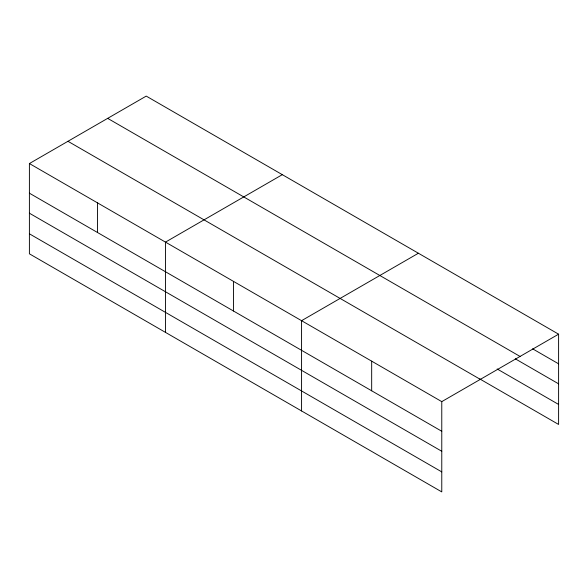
<?xml version="1.0" encoding="UTF-8"?>
<svg xmlns="http://www.w3.org/2000/svg" width="588" height="588" viewBox="0 0 588 588"><rect width="100%" height="100%" fill="white"/><g stroke="black" fill="none" stroke-linecap="round" stroke-linejoin="round"><path stroke-width="0.88" d="M441.772 451.275L441.772 401.633L29.4 163.552L29.4 253.818L441.772 491.899L441.772 451.275L29.4 213.194M479.83 378.973L558.6 424.448L558.6 334.182L146.228 96.101L29.4 163.552M282.306 174.665L165.485 242.116L165.485 332.382M418.391 253.237L301.57 320.68L301.57 410.953M441.772 401.633L558.6 334.182M532.603 348.816L558.6 363.825M107.67 118.357L520.049 356.438M515.279 358.82L558.6 383.832M497.161 368.97L558.6 404.441M67.951 141.289L480.33 379.378M29.4 193.187L441.772 431.269M29.4 233.811L441.772 471.892M371.675 361.157L371.675 390.8M233.524 281.402L233.524 311.037M97.439 202.831L97.439 232.473"/></g></svg>
